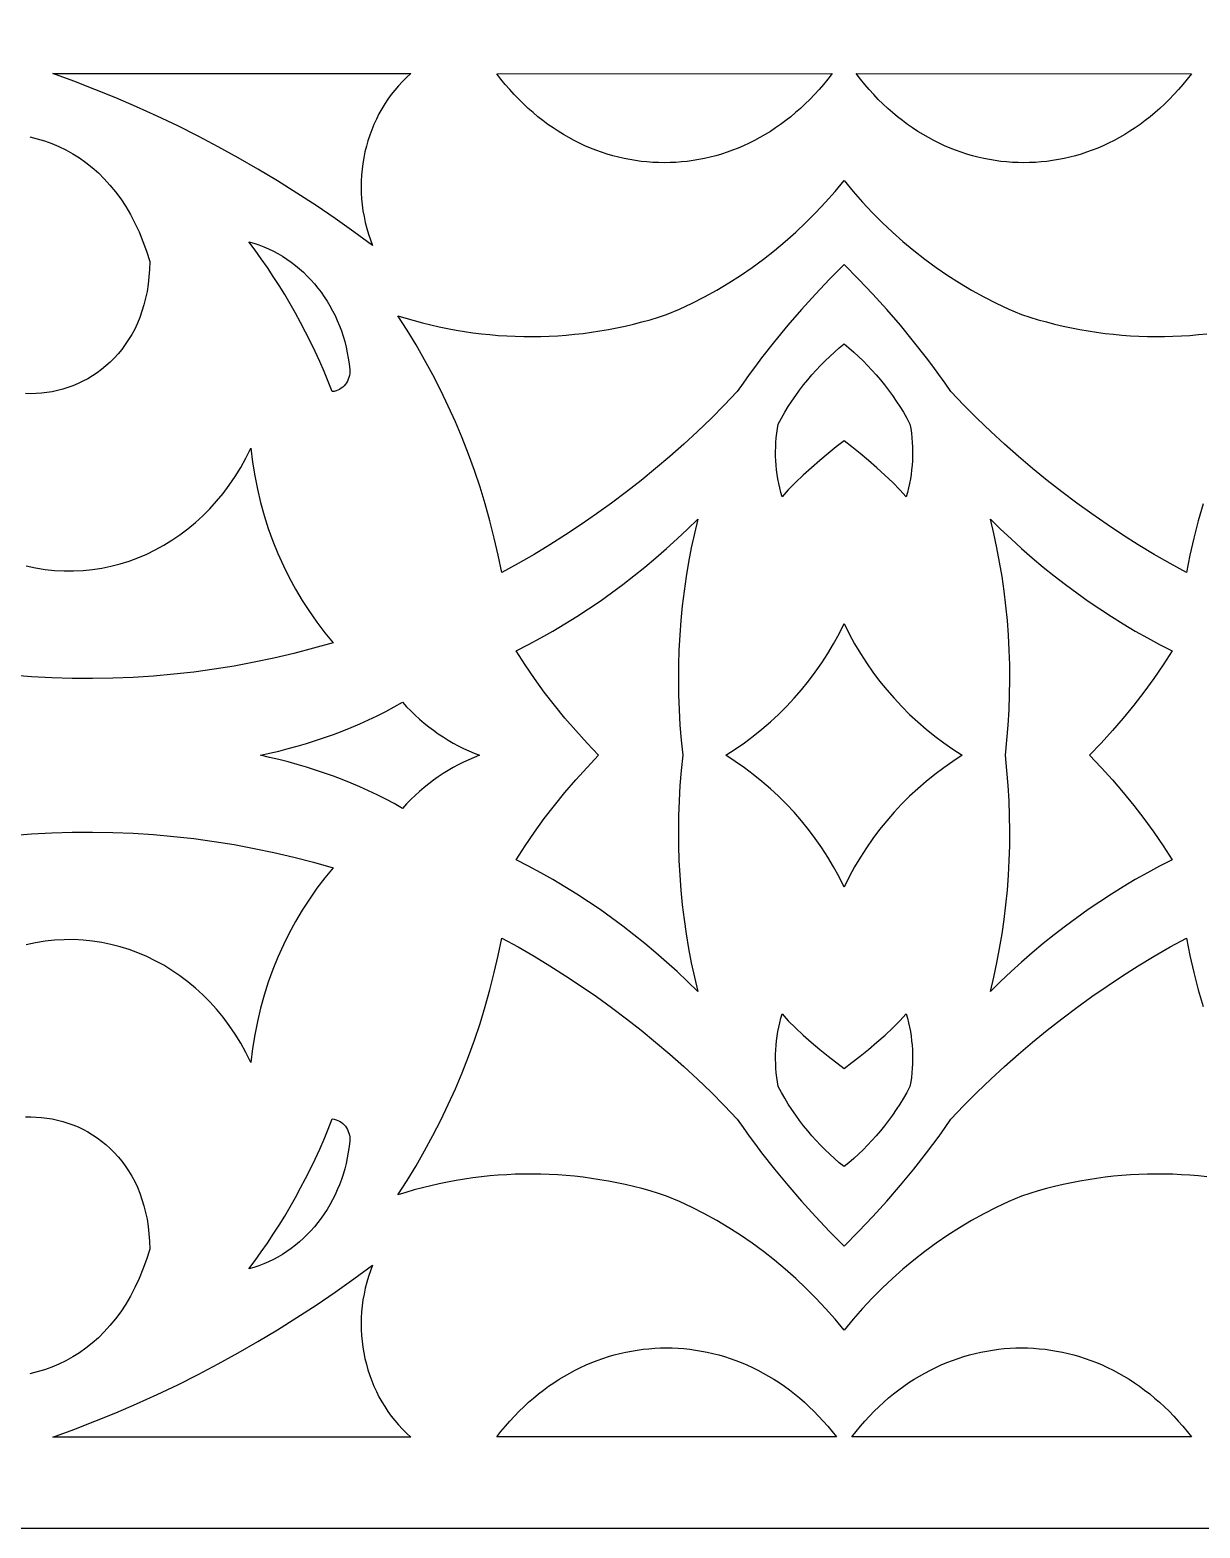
# Model space of a CAD drawing. Extents: x 1336 to 2036, y -730 to 370.
# Drawn here: x 1640.9 to 1705.3, y -684.8 to -602.4 of the extents above; entities that cross this region are included whole.
import ezdxf

# ---------------------------------------------------------------- set-up
doc = ezdxf.new("R2010")
doc.units = 0
doc.layers.add('LAYER_1', color=18, linetype='CONTINUOUS')
doc.layers.add('LAYER_2', color=4, linetype='CONTINUOUS')

msp = doc.modelspace()

# ---------------------------------------------------------------- linework, layer by layer
at = {"layer": 'LAYER_1'}
for points in [[(1661.903, -604.849), (1661.666, -605.061), (1661.439, -605.283), (1661.223, -605.514), (1661.016, -605.753), (1660.82, -606.001), (1660.635, -606.257), (1660.459, -606.521), (1660.295, -606.791), (1660.141, -607.069), (1659.998, -607.352), (1659.866, -607.641), (1659.745, -607.936), (1659.636, -608.235), (1659.537, -608.54), (1659.45, -608.848), (1659.374, -609.16), (1659.309, -609.475), (1659.257, -609.793), (1659.216, -610.114), (1659.186, -610.436), (1659.169, -610.76), (1659.164, -611.086), (1659.17, -611.411), (1659.189, -611.738), (1659.221, -612.064), (1659.264, -612.39), (1659.321, -612.714), (1659.389, -613.038), (1659.471, -613.359), (1659.565, -613.678), (1659.672, -613.995), (1659.792, -614.308), (1658.768, -613.553), (1657.732, -612.82), (1656.686, -612.107), (1655.628, -611.416), (1654.561, -610.747), (1653.482, -610.099), (1652.394, -609.473), (1651.297, -608.869), (1650.189, -608.287), (1649.073, -607.727), (1647.947, -607.19), (1646.813, -606.676), (1645.671, -606.184), (1644.52, -605.715), (1643.362, -605.269), (1642.196, -604.846)], [(1685.063, -604.853), (1684.83, -605.154), (1684.592, -605.446), (1684.349, -605.729), (1684.1, -606.001), (1683.847, -606.265), (1683.59, -606.518), (1683.328, -606.763), (1683.062, -606.997), (1682.791, -607.222), (1682.517, -607.437), (1682.239, -607.643), (1681.957, -607.839), (1681.672, -608.026), (1681.384, -608.203), (1681.093, -608.37), (1680.799, -608.528), (1680.502, -608.676), (1680.202, -608.815), (1679.901, -608.944), (1679.597, -609.064), (1679.29, -609.174), (1678.982, -609.274), (1678.673, -609.365), (1678.362, -609.446), (1678.049, -609.518), (1677.735, -609.58), (1677.421, -609.633), (1677.105, -609.676), (1676.789, -609.709), (1676.472, -609.733), (1676.155, -609.747), (1675.838, -609.752), (1675.52, -609.747), (1675.203, -609.733), (1674.886, -609.709), (1674.57, -609.675), (1674.255, -609.632), (1673.94, -609.579), (1673.626, -609.517), (1673.314, -609.445), (1673.003, -609.364), (1672.693, -609.273), (1672.386, -609.172), (1672.08, -609.062), (1671.776, -608.943), (1671.474, -608.813), (1671.175, -608.675), (1670.878, -608.526), (1670.584, -608.368), (1670.293, -608.201), (1670.005, -608.024), (1669.721, -607.837), (1669.439, -607.641), (1669.162, -607.436), (1668.888, -607.221), (1668.618, -606.996), (1668.352, -606.761), (1668.09, -606.518), (1667.833, -606.264), (1667.58, -606.001), (1667.333, -605.729), (1667.09, -605.447), (1666.852, -605.155), (1666.62, -604.854)], [(1704.836, -604.854), (1704.603, -605.155), (1704.366, -605.447), (1704.123, -605.729), (1703.875, -606.001), (1703.623, -606.264), (1703.365, -606.518), (1703.104, -606.761), (1702.838, -606.996), (1702.568, -607.221), (1702.294, -607.436), (1702.016, -607.641), (1701.735, -607.837), (1701.45, -608.024), (1701.162, -608.201), (1700.871, -608.368), (1700.577, -608.526), (1700.281, -608.675), (1699.982, -608.813), (1699.68, -608.943), (1699.376, -609.062), (1699.07, -609.172), (1698.762, -609.273), (1698.453, -609.364), (1698.142, -609.445), (1697.829, -609.517), (1697.516, -609.579), (1697.201, -609.632), (1696.885, -609.675), (1696.569, -609.709), (1696.252, -609.733), (1695.935, -609.747), (1695.618, -609.752), (1695.301, -609.747), (1694.984, -609.733), (1694.667, -609.709), (1694.351, -609.676), (1694.035, -609.633), (1693.72, -609.58), (1693.407, -609.518), (1693.094, -609.446), (1692.783, -609.365), (1692.473, -609.274), (1692.165, -609.174), (1691.859, -609.064), (1691.555, -608.944), (1691.253, -608.815), (1690.954, -608.676), (1690.657, -608.528), (1690.363, -608.37), (1690.071, -608.203), (1689.783, -608.026), (1689.498, -607.839), (1689.217, -607.643), (1688.939, -607.437), (1688.664, -607.222), (1688.394, -606.997), (1688.128, -606.763), (1687.866, -606.518), (1687.608, -606.265), (1687.355, -606.001), (1687.107, -605.729), (1686.864, -605.446), (1686.626, -605.154), (1686.393, -604.853)], [(1652.976, -614.096), (1653.257, -614.176), (1653.534, -614.268), (1653.805, -614.372), (1654.071, -614.486), (1654.332, -614.612), (1654.587, -614.749), (1654.836, -614.896), (1655.079, -615.053), (1655.316, -615.22), (1655.546, -615.397), (1655.769, -615.582), (1655.986, -615.777), (1656.196, -615.981), (1656.398, -616.193), (1656.592, -616.413), (1656.779, -616.641), (1656.958, -616.877), (1657.128, -617.12), (1657.29, -617.37), (1657.444, -617.627), (1657.588, -617.891), (1657.724, -618.16), (1657.85, -618.436), (1657.967, -618.717), (1658.074, -619.003), (1658.171, -619.295), (1658.258, -619.591), (1658.334, -619.892), (1658.4, -620.197), (1658.456, -620.506), (1658.5, -620.819), (1658.533, -621.135), (1658.538, -621.243), (1658.532, -621.35), (1658.516, -621.456), (1658.489, -621.559), (1658.454, -621.66), (1658.409, -621.757), (1658.356, -621.849), (1658.294, -621.936), (1658.226, -622.017), (1658.15, -622.09), (1658.068, -622.156), (1657.98, -622.213), (1657.886, -622.261), (1657.787, -622.298), (1657.684, -622.325), (1657.576, -622.339), (1657.354, -621.781), (1657.124, -621.228), (1656.884, -620.681), (1656.635, -620.138), (1656.377, -619.601), (1656.11, -619.07), (1655.835, -618.545), (1655.551, -618.025), (1655.258, -617.511), (1654.957, -617.004), (1654.648, -616.503), (1654.33, -616.008), (1654.004, -615.52), (1653.669, -615.038), (1653.327, -614.564)], [(1685.728, -619.718), (1685.995, -619.937), (1686.258, -620.164), (1686.516, -620.399), (1686.77, -620.642), (1687.018, -620.893), (1687.261, -621.151), (1687.499, -621.417), (1687.731, -621.691), (1687.957, -621.971), (1688.176, -622.259), (1688.389, -622.553), (1688.596, -622.855), (1688.795, -623.162), (1688.988, -623.477), (1689.173, -623.797), (1689.35, -624.123), (1689.393, -624.373), (1689.429, -624.624), (1689.457, -624.876), (1689.478, -625.128), (1689.491, -625.381), (1689.496, -625.634), (1689.494, -625.886), (1689.485, -626.139), (1689.468, -626.391), (1689.444, -626.642), (1689.412, -626.892), (1689.372, -627.142), (1689.325, -627.389), (1689.271, -627.636), (1689.209, -627.88), (1689.14, -628.123), (1688.795, -627.738), (1688.404, -627.338), (1687.978, -626.93), (1687.528, -626.522), (1687.067, -626.122), (1686.606, -625.737), (1686.155, -625.375), (1685.728, -625.044), (1685.3, -625.375), (1684.85, -625.737), (1684.388, -626.122), (1683.927, -626.522), (1683.478, -626.93), (1683.052, -627.338), (1682.66, -627.738), (1682.315, -628.123), (1682.246, -627.88), (1682.185, -627.636), (1682.13, -627.389), (1682.083, -627.142), (1682.044, -626.892), (1682.012, -626.642), (1681.988, -626.391), (1681.971, -626.139), (1681.961, -625.886), (1681.959, -625.634), (1681.965, -625.381), (1681.978, -625.128), (1681.998, -624.876), (1682.027, -624.624), (1682.062, -624.373), (1682.106, -624.123), (1682.283, -623.797), (1682.468, -623.477), (1682.66, -623.162), (1682.86, -622.855), (1683.066, -622.553), (1683.279, -622.259), (1683.499, -621.971), (1683.725, -621.691), (1683.957, -621.417), (1684.194, -621.151), (1684.437, -620.893), (1684.686, -620.642), (1684.939, -620.399), (1685.198, -620.164), (1685.461, -619.937)], [(1677.678, -629.35), (1677.491, -630.135), (1677.322, -630.923), (1677.171, -631.716), (1677.038, -632.513), (1676.923, -633.314), (1676.826, -634.118), (1676.747, -634.927), (1676.686, -635.738), (1676.643, -636.553), (1676.618, -637.371), (1676.611, -638.192), (1676.623, -639.017), (1676.652, -639.843), (1676.7, -640.673), (1676.766, -641.504), (1676.851, -642.338), (1676.766, -643.172), (1676.7, -644.004), (1676.652, -644.833), (1676.623, -645.66), (1676.611, -646.484), (1676.618, -647.305), (1676.643, -648.123), (1676.686, -648.938), (1676.747, -649.75), (1676.826, -650.558), (1676.923, -651.363), (1677.038, -652.163), (1677.171, -652.96), (1677.322, -653.753), (1677.491, -654.542), (1677.678, -655.326), (1677.116, -654.774), (1676.544, -654.234), (1675.963, -653.708), (1675.374, -653.194), (1674.776, -652.693), (1674.17, -652.205), (1673.556, -651.731), (1672.934, -651.27), (1672.304, -650.823), (1671.666, -650.389), (1671.021, -649.969), (1670.368, -649.563), (1669.709, -649.171), (1669.042, -648.793), (1668.369, -648.429), (1667.689, -648.08), (1668.182, -647.309), (1668.696, -646.556), (1669.233, -645.819), (1669.79, -645.098), (1670.369, -644.39), (1670.968, -643.695), (1671.587, -643.011), (1672.225, -642.338), (1671.587, -641.665), (1670.968, -640.981), (1670.369, -640.287), (1669.79, -639.579), (1669.233, -638.857), (1668.696, -638.12), (1668.182, -637.367), (1667.689, -636.596), (1668.369, -636.247), (1669.042, -635.884), (1669.709, -635.506), (1670.368, -635.114), (1671.021, -634.708), (1671.666, -634.288), (1672.304, -633.854), (1672.934, -633.406), (1673.556, -632.946), (1674.17, -632.471), (1674.776, -631.983), (1675.374, -631.483), (1675.963, -630.969), (1676.544, -630.442), (1677.116, -629.903)], [(1693.777, -629.35), (1694.34, -629.903), (1694.912, -630.442), (1695.492, -630.969), (1696.081, -631.483), (1696.679, -631.983), (1697.285, -632.471), (1697.9, -632.946), (1698.522, -633.406), (1699.152, -633.854), (1699.79, -634.288), (1700.435, -634.708), (1701.087, -635.114), (1701.747, -635.506), (1702.413, -635.884), (1703.087, -636.247), (1703.767, -636.596), (1703.274, -637.367), (1702.759, -638.12), (1702.223, -638.857), (1701.665, -639.579), (1701.087, -640.287), (1700.488, -640.981), (1699.869, -641.665), (1699.231, -642.338), (1699.869, -643.011), (1700.488, -643.695), (1701.087, -644.39), (1701.665, -645.098), (1702.223, -645.819), (1702.759, -646.556), (1703.274, -647.309), (1703.767, -648.08), (1703.087, -648.429), (1702.413, -648.793), (1701.747, -649.171), (1701.087, -649.563), (1700.435, -649.969), (1699.79, -650.389), (1699.152, -650.823), (1698.522, -651.27), (1697.9, -651.731), (1697.285, -652.205), (1696.679, -652.693), (1696.081, -653.194), (1695.492, -653.708), (1694.912, -654.234), (1694.34, -654.774), (1693.777, -655.326), (1693.964, -654.542), (1694.133, -653.753), (1694.284, -652.96), (1694.418, -652.163), (1694.533, -651.363), (1694.63, -650.558), (1694.709, -649.75), (1694.77, -648.938), (1694.813, -648.123), (1694.838, -647.305), (1694.844, -646.484), (1694.833, -645.66), (1694.803, -644.833), (1694.755, -644.004), (1694.689, -643.172), (1694.605, -642.338), (1694.689, -641.504), (1694.755, -640.673), (1694.803, -639.843), (1694.833, -639.017), (1694.844, -638.192), (1694.838, -637.371), (1694.813, -636.553), (1694.77, -635.738), (1694.709, -634.927), (1694.63, -634.118), (1694.533, -633.314), (1694.418, -632.513), (1694.284, -631.716), (1694.133, -630.923), (1693.964, -630.135)], [(1685.728, -635.086), (1686.007, -635.65), (1686.306, -636.2), (1686.623, -636.736), (1686.959, -637.259), (1687.313, -637.767), (1687.684, -638.261), (1688.072, -638.74), (1688.476, -639.204), (1688.896, -639.653), (1689.331, -640.086), (1689.78, -640.503), (1690.244, -640.903), (1690.722, -641.288), (1691.213, -641.655), (1691.716, -642.005), (1692.232, -642.338), (1691.716, -642.671), (1691.213, -643.021), (1690.722, -643.389), (1690.244, -643.773), (1689.78, -644.174), (1689.33, -644.591), (1688.895, -645.024), (1688.476, -645.473), (1688.072, -645.937), (1687.684, -646.416), (1687.313, -646.91), (1686.959, -647.418), (1686.623, -647.941), (1686.306, -648.477), (1686.007, -649.027), (1685.728, -649.591), (1685.448, -649.027), (1685.15, -648.477), (1684.832, -647.941), (1684.496, -647.418), (1684.143, -646.91), (1683.772, -646.416), (1683.384, -645.937), (1682.98, -645.473), (1682.56, -645.024), (1682.125, -644.591), (1681.675, -644.174), (1681.211, -643.773), (1680.734, -643.389), (1680.243, -643.021), (1679.739, -642.671), (1679.224, -642.338), (1679.739, -642.005), (1680.243, -641.655), (1680.734, -641.288), (1681.211, -640.903), (1681.675, -640.503), (1682.125, -640.086), (1682.56, -639.653), (1682.98, -639.204), (1683.384, -638.74), (1683.772, -638.261), (1684.143, -637.767), (1684.496, -637.259), (1684.832, -636.736), (1685.15, -636.2), (1685.448, -635.65)], [(1661.435, -639.419), (1661.662, -639.664), (1661.895, -639.9), (1662.134, -640.129), (1662.378, -640.35), (1662.627, -640.563), (1662.881, -640.767), (1663.141, -640.964), (1663.405, -641.152), (1663.674, -641.331), (1663.948, -641.502), (1664.226, -641.664), (1664.508, -641.817), (1664.794, -641.961), (1665.084, -642.096), (1665.377, -642.222), (1665.674, -642.338), (1665.377, -642.455), (1665.084, -642.581), (1664.794, -642.716), (1664.508, -642.86), (1664.226, -643.013), (1663.948, -643.175), (1663.674, -643.346), (1663.405, -643.525), (1663.141, -643.713), (1662.881, -643.909), (1662.627, -644.114), (1662.378, -644.326), (1662.134, -644.547), (1661.895, -644.776), (1661.662, -645.013), (1661.435, -645.257), (1660.975, -644.997), (1660.511, -644.748), (1660.042, -644.511), (1659.568, -644.285), (1659.091, -644.07), (1658.609, -643.865), (1658.124, -643.671), (1657.635, -643.486), (1657.143, -643.312), (1656.648, -643.146), (1656.149, -642.99), (1655.648, -642.843), (1655.144, -642.705), (1654.637, -642.574), (1654.129, -642.452), (1653.618, -642.338), (1654.129, -642.224), (1654.637, -642.102), (1655.144, -641.972), (1655.648, -641.833), (1656.149, -641.686), (1656.648, -641.53), (1657.143, -641.365), (1657.635, -641.19), (1658.124, -641.006), (1658.609, -640.811), (1659.091, -640.606), (1659.568, -640.391), (1660.042, -640.165), (1660.511, -639.928), (1660.975, -639.679)], [(1689.14, -656.554), (1689.209, -656.796), (1689.271, -657.041), (1689.325, -657.287), (1689.372, -657.535), (1689.412, -657.784), (1689.444, -658.034), (1689.468, -658.286), (1689.485, -658.538), (1689.494, -658.79), (1689.496, -659.043), (1689.491, -659.295), (1689.478, -659.548), (1689.457, -659.8), (1689.429, -660.052), (1689.393, -660.303), (1689.35, -660.553), (1689.173, -660.88), (1688.988, -661.2), (1688.795, -661.514), (1688.596, -661.822), (1688.389, -662.123), (1688.176, -662.417), (1687.957, -662.705), (1687.731, -662.986), (1687.499, -663.259), (1687.261, -663.525), (1687.018, -663.784), (1686.77, -664.035), (1686.516, -664.278), (1686.258, -664.513), (1685.995, -664.74), (1685.728, -664.959), (1685.461, -664.74), (1685.198, -664.513), (1684.939, -664.278), (1684.686, -664.035), (1684.437, -663.784), (1684.194, -663.525), (1683.957, -663.259), (1683.725, -662.986), (1683.499, -662.705), (1683.279, -662.417), (1683.066, -662.123), (1682.86, -661.822), (1682.66, -661.514), (1682.468, -661.2), (1682.283, -660.88), (1682.106, -660.553), (1682.062, -660.303), (1682.027, -660.052), (1681.998, -659.8), (1681.978, -659.548), (1681.965, -659.295), (1681.959, -659.043), (1681.961, -658.79), (1681.971, -658.538), (1681.988, -658.286), (1682.012, -658.034), (1682.044, -657.784), (1682.083, -657.535), (1682.13, -657.287), (1682.185, -657.041), (1682.246, -656.796), (1682.315, -656.554), (1682.658, -656.933), (1683.047, -657.324), (1683.473, -657.721), (1683.923, -658.118), (1684.385, -658.507), (1684.848, -658.881), (1685.728, -659.561), (1686.156, -659.235), (1686.608, -658.881), (1687.071, -658.507), (1687.533, -658.118), (1687.983, -657.721), (1688.408, -657.324), (1688.798, -656.933)], [(1657.576, -662.337), (1657.684, -662.352), (1657.787, -662.378), (1657.886, -662.416), (1657.98, -662.463), (1658.068, -662.521), (1658.15, -662.586), (1658.226, -662.66), (1658.294, -662.741), (1658.356, -662.827), (1658.409, -662.92), (1658.454, -663.017), (1658.489, -663.117), (1658.516, -663.221), (1658.532, -663.327), (1658.538, -663.434), (1658.533, -663.542), (1658.5, -663.858), (1658.456, -664.17), (1658.4, -664.479), (1658.334, -664.785), (1658.258, -665.085), (1658.171, -665.382), (1658.074, -665.673), (1657.967, -665.96), (1657.85, -666.241), (1657.724, -666.516), (1657.588, -666.786), (1657.444, -667.049), (1657.29, -667.306), (1657.128, -667.556), (1656.958, -667.799), (1656.779, -668.035), (1656.592, -668.263), (1656.398, -668.483), (1656.196, -668.696), (1655.986, -668.899), (1655.769, -669.094), (1655.546, -669.28), (1655.316, -669.456), (1655.079, -669.623), (1654.836, -669.781), (1654.587, -669.928), (1654.332, -670.064), (1654.071, -670.19), (1653.805, -670.305), (1653.534, -670.408), (1653.257, -670.5), (1652.976, -670.581), (1653.327, -670.113), (1653.669, -669.638), (1654.004, -669.157), (1654.33, -668.669), (1654.648, -668.174), (1654.957, -667.673), (1655.258, -667.165), (1655.551, -666.652), (1655.835, -666.132), (1656.11, -665.606), (1656.377, -665.075), (1656.635, -664.538), (1656.884, -663.996), (1657.124, -663.448), (1657.354, -662.895)], [(1659.792, -670.368), (1659.672, -670.682), (1659.565, -670.998), (1659.471, -671.317), (1659.389, -671.639), (1659.321, -671.962), (1659.264, -672.287), (1659.221, -672.613), (1659.189, -672.939), (1659.17, -673.265), (1659.164, -673.591), (1659.169, -673.916), (1659.186, -674.24), (1659.216, -674.563), (1659.257, -674.883), (1659.309, -675.201), (1659.374, -675.517), (1659.45, -675.829), (1659.537, -676.137), (1659.636, -676.441), (1659.745, -676.741), (1659.866, -677.035), (1659.998, -677.324), (1660.141, -677.608), (1660.295, -677.885), (1660.459, -678.156), (1660.635, -678.419), (1660.82, -678.675), (1661.016, -678.923), (1661.223, -679.163), (1661.439, -679.394), (1661.666, -679.616), (1661.903, -679.828), (1642.196, -679.83), (1643.362, -679.407), (1644.52, -678.962), (1645.671, -678.493), (1646.813, -678.001), (1647.947, -677.486), (1649.073, -676.949), (1650.189, -676.39), (1651.297, -675.808), (1652.394, -675.204), (1653.482, -674.578), (1654.561, -673.93), (1655.628, -673.26), (1656.686, -672.569), (1657.732, -671.857), (1658.768, -671.123)], [(1666.62, -679.822), (1666.855, -679.521), (1667.096, -679.23), (1667.342, -678.948), (1667.593, -678.675), (1667.849, -678.412), (1668.109, -678.159), (1668.374, -677.915), (1668.644, -677.681), (1668.917, -677.456), (1669.195, -677.241), (1669.476, -677.035), (1669.761, -676.839), (1670.049, -676.652), (1670.341, -676.475), (1670.636, -676.308), (1670.934, -676.15), (1671.234, -676.002), (1671.537, -675.863), (1671.843, -675.734), (1672.151, -675.614), (1672.461, -675.504), (1672.773, -675.404), (1673.086, -675.313), (1673.401, -675.231), (1673.718, -675.16), (1674.036, -675.097), (1674.354, -675.045), (1674.674, -675.001), (1674.994, -674.968), (1675.315, -674.944), (1675.636, -674.929), (1675.958, -674.925), (1676.279, -674.929), (1676.601, -674.943), (1676.921, -674.967), (1677.242, -675.001), (1677.562, -675.044), (1677.88, -675.096), (1678.198, -675.158), (1678.515, -675.23), (1678.83, -675.311), (1679.144, -675.402), (1679.456, -675.503), (1679.766, -675.613), (1680.074, -675.732), (1680.38, -675.861), (1680.683, -676), (1680.984, -676.148), (1681.282, -676.306), (1681.577, -676.474), (1681.869, -676.651), (1682.158, -676.837), (1682.443, -677.033), (1682.724, -677.239), (1683.002, -677.454), (1683.276, -677.679), (1683.546, -677.914), (1683.811, -678.158), (1684.072, -678.412), (1684.328, -678.675), (1684.58, -678.948), (1684.826, -679.23), (1685.068, -679.522), (1685.303, -679.824)], [(1686.152, -679.824), (1686.388, -679.522), (1686.629, -679.23), (1686.876, -678.948), (1687.127, -678.675), (1687.383, -678.412), (1687.644, -678.158), (1687.91, -677.914), (1688.179, -677.679), (1688.453, -677.454), (1688.731, -677.239), (1689.013, -677.033), (1689.298, -676.837), (1689.587, -676.651), (1689.879, -676.474), (1690.174, -676.306), (1690.472, -676.148), (1690.773, -676), (1691.076, -675.861), (1691.382, -675.732), (1691.69, -675.613), (1692, -675.503), (1692.312, -675.402), (1692.626, -675.311), (1692.941, -675.23), (1693.257, -675.158), (1693.575, -675.096), (1693.894, -675.044), (1694.214, -675.001), (1694.534, -674.967), (1694.855, -674.943), (1695.176, -674.929), (1695.498, -674.925), (1695.819, -674.929), (1696.14, -674.944), (1696.461, -674.968), (1696.782, -675.001), (1697.101, -675.045), (1697.42, -675.097), (1697.738, -675.16), (1698.054, -675.231), (1698.369, -675.313), (1698.683, -675.404), (1698.995, -675.504), (1699.305, -675.614), (1699.613, -675.734), (1699.918, -675.863), (1700.221, -676.002), (1700.522, -676.15), (1700.82, -676.308), (1701.114, -676.475), (1701.406, -676.652), (1701.695, -676.839), (1701.98, -677.035), (1702.261, -677.241), (1702.538, -677.456), (1702.812, -677.681), (1703.081, -677.915), (1703.346, -678.159), (1703.607, -678.412), (1703.863, -678.675), (1704.114, -678.948), (1704.36, -679.23), (1704.6, -679.521), (1704.836, -679.822)]]:
    msp.add_lwpolyline(points, close=True, dxfattribs=at)
for points in [[(1640.934, -608.329), (1641.344, -608.43), (1641.748, -608.551), (1642.146, -608.694), (1642.537, -608.858), (1642.921, -609.045), (1643.297, -609.253), (1643.664, -609.483), (1644.022, -609.736), (1644.37, -610.012), (1644.707, -610.31), (1645.033, -610.633), (1645.346, -610.978), (1645.648, -611.347), (1645.936, -611.741), (1646.211, -612.158), (1646.471, -612.6), (1646.716, -613.067), (1646.945, -613.559), (1647.157, -614.077), (1647.353, -614.619), (1647.531, -615.188), (1647.52, -615.616), (1647.491, -616.032), (1647.445, -616.435), (1647.383, -616.825), (1647.306, -617.202), (1647.214, -617.566), (1647.107, -617.918), (1646.986, -618.256), (1646.851, -618.582), (1646.704, -618.895), (1646.544, -619.195), (1646.373, -619.481), (1646.19, -619.755), (1645.997, -620.016), (1645.793, -620.264), (1645.579, -620.498), (1645.357, -620.72), (1645.126, -620.928), (1644.886, -621.123), (1644.639, -621.305), (1644.386, -621.474), (1644.125, -621.629), (1643.859, -621.771), (1643.588, -621.9), (1643.311, -622.015), (1643.031, -622.118), (1642.746, -622.206), (1642.459, -622.282), (1642.168, -622.343), (1641.876, -622.392), (1641.582, -622.427), (1641.287, -622.448), (1640.991, -622.456), (1640.695, -622.45)], [(1705.472, -628.517), (1705.209, -629.449), (1704.969, -630.388), (1704.751, -631.336), (1704.556, -632.29), (1703.665, -631.799), (1702.783, -631.288), (1701.91, -630.76), (1701.047, -630.213), (1700.195, -629.648), (1699.353, -629.066), (1698.523, -628.467), (1697.704, -627.851), (1696.896, -627.217), (1696.101, -626.568), (1695.318, -625.902), (1694.548, -625.22), (1693.792, -624.522), (1693.049, -623.809), (1692.32, -623.081), (1691.606, -622.338), (1691.281, -621.867), (1690.948, -621.401), (1690.609, -620.938), (1690.264, -620.48), (1689.555, -619.576), (1688.824, -618.69), (1688.074, -617.823), (1687.306, -616.976), (1686.523, -616.15), (1685.728, -615.346), (1684.933, -616.15), (1684.15, -616.976), (1683.382, -617.823), (1682.631, -618.69), (1681.9, -619.576), (1681.192, -620.48), (1680.846, -620.938), (1680.507, -621.401), (1680.175, -621.867), (1679.85, -622.338), (1679.135, -623.081), (1678.407, -623.809), (1677.664, -624.522), (1676.907, -625.22), (1676.137, -625.902), (1675.355, -626.568), (1674.559, -627.217), (1673.752, -627.851), (1672.933, -628.467), (1672.102, -629.066), (1671.261, -629.648), (1670.408, -630.213), (1669.546, -630.76), (1668.673, -631.288), (1667.791, -631.799), (1666.9, -632.29), (1666.704, -631.336), (1666.486, -630.388), (1666.246, -629.449), (1665.984, -628.517), (1665.7, -627.595), (1665.394, -626.681), (1665.066, -625.778), (1664.717, -624.884), (1664.346, -624.002), (1663.955, -623.13), (1663.542, -622.27), (1663.109, -621.422), (1662.655, -620.587), (1662.181, -619.765), (1661.687, -618.956), (1661.172, -618.162), (1661.627, -618.303), (1662.083, -618.434), (1662.54, -618.557), (1662.999, -618.67), (1663.459, -618.774), (1663.92, -618.869), (1664.383, -618.955), (1664.846, -619.031), (1665.31, -619.099), (1665.775, -619.157), (1666.24, -619.205), (1666.706, -619.245), (1667.173, -619.275), (1667.64, -619.297), (1668.107, -619.309), (1668.574, -619.311), (1669.041, -619.305), (1669.507, -619.289), (1669.974, -619.264), (1670.44, -619.23), (1670.906, -619.187), (1671.371, -619.134), (1671.836, -619.073), (1672.299, -619.002), (1672.762, -618.922), (1673.224, -618.832), (1673.685, -618.734), (1674.144, -618.626), (1674.602, -618.509), (1675.059, -618.383), (1675.514, -618.248), (1675.967, -618.103), (1676.672, -617.799), (1677.366, -617.472), (1678.049, -617.123), (1678.721, -616.752), (1679.381, -616.359), (1680.029, -615.946), (1680.664, -615.511), (1681.286, -615.057), (1681.894, -614.582), (1682.488, -614.087), (1683.067, -613.573), (1683.631, -613.04), (1684.18, -612.489), (1684.713, -611.919), (1685.229, -611.332), (1685.728, -610.727), (1686.227, -611.332), (1686.743, -611.919), (1687.275, -612.489), (1687.824, -613.04), (1688.388, -613.573), (1688.968, -614.087), (1689.562, -614.582), (1690.17, -615.057), (1690.792, -615.511), (1691.427, -615.946), (1692.075, -616.359), (1692.735, -616.752), (1693.407, -617.123), (1694.09, -617.472), (1694.784, -617.799), (1695.488, -618.103), (1695.942, -618.248), (1696.397, -618.383), (1696.853, -618.509), (1697.311, -618.626), (1697.771, -618.734), (1698.232, -618.832), (1698.693, -618.922), (1699.156, -619.002), (1699.62, -619.073), (1700.084, -619.134), (1700.55, -619.187), (1701.015, -619.23), (1701.482, -619.264), (1701.948, -619.289), (1702.415, -619.305), (1702.882, -619.311), (1703.349, -619.309), (1703.816, -619.297), (1704.283, -619.275), (1704.749, -619.245), (1705.215, -619.205), (1705.681, -619.157)], [(1640.736, -631.917), (1641.257, -632.03), (1641.779, -632.114), (1642.302, -632.171), (1642.824, -632.2), (1643.344, -632.201), (1643.863, -632.176), (1644.379, -632.124), (1644.89, -632.046), (1645.398, -631.942), (1645.899, -631.812), (1646.395, -631.657), (1646.884, -631.477), (1647.365, -631.272), (1647.837, -631.043), (1648.3, -630.79), (1648.753, -630.513), (1649.194, -630.212), (1649.624, -629.889), (1650.041, -629.543), (1650.445, -629.174), (1650.834, -628.783), (1651.208, -628.37), (1651.567, -627.936), (1651.909, -627.481), (1652.233, -627.005), (1652.539, -626.508), (1652.826, -625.991), (1653.093, -625.455), (1653.186, -626.212), (1653.307, -626.961), (1653.455, -627.701), (1653.629, -628.432), (1653.829, -629.152), (1654.055, -629.861), (1654.306, -630.557), (1654.582, -631.241), (1654.882, -631.91), (1655.206, -632.566), (1655.553, -633.206), (1655.924, -633.829), (1656.316, -634.436), (1656.731, -635.024), (1657.168, -635.594), (1657.626, -636.145), (1656.545, -636.453), (1655.459, -636.736), (1654.368, -636.992), (1653.273, -637.223), (1652.173, -637.427), (1651.07, -637.605), (1649.963, -637.757), (1648.853, -637.882), (1647.741, -637.981), (1646.627, -638.054), (1645.51, -638.099), (1644.392, -638.118), (1643.274, -638.111), (1642.154, -638.077), (1641.034, -638.015), (1639.914, -637.927)], [(1639.914, -646.749), (1641.034, -646.661), (1642.154, -646.6), (1643.274, -646.566), (1644.392, -646.558), (1645.51, -646.577), (1646.627, -646.623), (1647.741, -646.695), (1648.853, -646.794), (1649.963, -646.92), (1651.07, -647.071), (1652.173, -647.249), (1653.273, -647.454), (1654.368, -647.684), (1655.459, -647.94), (1656.545, -648.223), (1657.626, -648.531), (1657.168, -649.082), (1656.731, -649.652), (1656.316, -650.241), (1655.924, -650.847), (1655.553, -651.471), (1655.206, -652.111), (1654.882, -652.766), (1654.582, -653.436), (1654.306, -654.119), (1654.055, -654.816), (1653.829, -655.525), (1653.629, -656.245), (1653.455, -656.975), (1653.307, -657.715), (1653.186, -658.464), (1653.093, -659.222), (1652.826, -658.685), (1652.539, -658.168), (1652.233, -657.672), (1651.909, -657.195), (1651.567, -656.74), (1651.208, -656.306), (1650.834, -655.893), (1650.445, -655.503), (1650.041, -655.134), (1649.624, -654.788), (1649.194, -654.464), (1648.753, -654.164), (1648.3, -653.887), (1647.837, -653.634), (1647.365, -653.404), (1646.884, -653.199), (1646.395, -653.019), (1645.899, -652.864), (1645.398, -652.734), (1644.89, -652.63), (1644.379, -652.552), (1643.863, -652.5), (1643.344, -652.475), (1642.824, -652.477), (1642.302, -652.506), (1641.779, -652.562), (1641.257, -652.647), (1640.736, -652.759)], [(1705.681, -665.52), (1705.215, -665.471), (1704.749, -665.431), (1704.283, -665.401), (1703.816, -665.38), (1703.349, -665.368), (1702.882, -665.365), (1702.415, -665.372), (1701.948, -665.387), (1701.482, -665.412), (1701.015, -665.446), (1700.55, -665.49), (1700.084, -665.542), (1699.62, -665.604), (1699.156, -665.675), (1698.693, -665.755), (1698.232, -665.844), (1697.771, -665.943), (1697.311, -666.05), (1696.853, -666.167), (1696.397, -666.294), (1695.942, -666.429), (1695.488, -666.573), (1694.784, -666.878), (1694.09, -667.204), (1693.407, -667.554), (1692.735, -667.924), (1692.075, -668.317), (1691.427, -668.731), (1690.792, -669.165), (1690.17, -669.62), (1689.562, -670.095), (1688.968, -670.589), (1688.389, -671.103), (1687.824, -671.636), (1687.276, -672.187), (1686.743, -672.757), (1686.227, -673.344), (1685.728, -673.949), (1685.229, -673.344), (1684.713, -672.757), (1684.18, -672.187), (1683.631, -671.636), (1683.067, -671.103), (1682.488, -670.589), (1681.894, -670.095), (1681.286, -669.62), (1680.664, -669.165), (1680.029, -668.731), (1679.381, -668.317), (1678.721, -667.924), (1678.049, -667.554), (1677.366, -667.204), (1676.672, -666.878), (1675.967, -666.573), (1675.514, -666.429), (1675.059, -666.294), (1674.602, -666.167), (1674.144, -666.05), (1673.685, -665.943), (1673.224, -665.844), (1672.762, -665.755), (1672.299, -665.675), (1671.836, -665.604), (1671.371, -665.542), (1670.906, -665.49), (1670.44, -665.446), (1669.974, -665.412), (1669.507, -665.387), (1669.041, -665.372), (1668.574, -665.365), (1668.107, -665.368), (1667.64, -665.38), (1667.173, -665.401), (1666.706, -665.431), (1666.24, -665.471), (1665.775, -665.52), (1665.31, -665.578), (1664.846, -665.645), (1664.383, -665.721), (1663.92, -665.807), (1663.459, -665.902), (1662.999, -666.006), (1662.54, -666.119), (1662.083, -666.242), (1661.627, -666.374), (1661.172, -666.515), (1661.687, -665.72), (1662.181, -664.912), (1662.655, -664.089), (1663.109, -663.254), (1663.542, -662.406), (1663.955, -661.546), (1664.346, -660.675), (1664.717, -659.792), (1665.066, -658.899), (1665.394, -657.995), (1665.7, -657.082), (1665.984, -656.159), (1666.246, -655.228), (1666.486, -654.288), (1666.704, -653.341), (1666.9, -652.386), (1667.791, -652.878), (1668.673, -653.388), (1669.546, -653.917), (1670.408, -654.464), (1671.261, -655.028), (1672.102, -655.61), (1672.933, -656.209), (1673.752, -656.826), (1674.559, -657.459), (1675.355, -658.109), (1676.137, -658.775), (1676.907, -659.456), (1677.664, -660.154), (1678.407, -660.867), (1679.135, -661.596), (1679.85, -662.339), (1680.175, -662.809), (1680.507, -663.276), (1680.846, -663.738), (1681.191, -664.196), (1681.9, -665.1), (1682.631, -665.985), (1683.381, -666.852), (1684.149, -667.699), (1684.932, -668.525), (1685.728, -669.328), (1686.523, -668.525), (1687.306, -667.699), (1688.074, -666.852), (1688.825, -665.985), (1689.556, -665.1), (1690.265, -664.196), (1690.61, -663.738), (1690.949, -663.276), (1691.281, -662.809), (1691.606, -662.339), (1692.32, -661.596), (1693.049, -660.867), (1693.792, -660.154), (1694.548, -659.456), (1695.318, -658.775), (1696.101, -658.109), (1696.896, -657.459), (1697.704, -656.826), (1698.523, -656.209), (1699.353, -655.61), (1700.195, -655.028), (1701.047, -654.464), (1701.91, -653.917), (1702.783, -653.388), (1703.665, -652.878), (1704.556, -652.386), (1704.751, -653.341), (1704.969, -654.288), (1705.209, -655.228), (1705.472, -656.159)], [(1640.695, -662.226), (1640.991, -662.221), (1641.287, -662.228), (1641.582, -662.25), (1641.876, -662.285), (1642.168, -662.333), (1642.459, -662.395), (1642.746, -662.47), (1643.031, -662.559), (1643.311, -662.661), (1643.588, -662.777), (1643.859, -662.905), (1644.125, -663.047), (1644.386, -663.203), (1644.639, -663.372), (1644.886, -663.553), (1645.126, -663.749), (1645.357, -663.957), (1645.579, -664.178), (1645.793, -664.413), (1645.997, -664.66), (1646.19, -664.921), (1646.373, -665.195), (1646.544, -665.482), (1646.704, -665.782), (1646.851, -666.094), (1646.986, -666.42), (1647.107, -666.759), (1647.214, -667.11), (1647.306, -667.475), (1647.383, -667.852), (1647.445, -668.242), (1647.491, -668.645), (1647.52, -669.06), (1647.531, -669.488), (1647.353, -670.057), (1647.157, -670.6), (1646.945, -671.117), (1646.716, -671.609), (1646.471, -672.076), (1646.211, -672.518), (1645.936, -672.936), (1645.648, -673.329), (1645.346, -673.698), (1645.033, -674.044), (1644.707, -674.366), (1644.37, -674.665), (1644.022, -674.94), (1643.664, -675.193), (1643.297, -675.424), (1642.921, -675.632), (1642.537, -675.818), (1642.146, -675.982), (1641.748, -676.125), (1641.344, -676.247), (1640.934, -676.347)]]:
    msp.add_lwpolyline(points, dxfattribs=at)
at = {"layer": 'LAYER_2'}
msp.add_lwpolyline([(1990.721, -684.831), (1990.721, 325.155), (1380.735, 325.155), (1380.735, -684.831)], close=True, dxfattribs=at)

doc.saveas('drawing.dxf')
